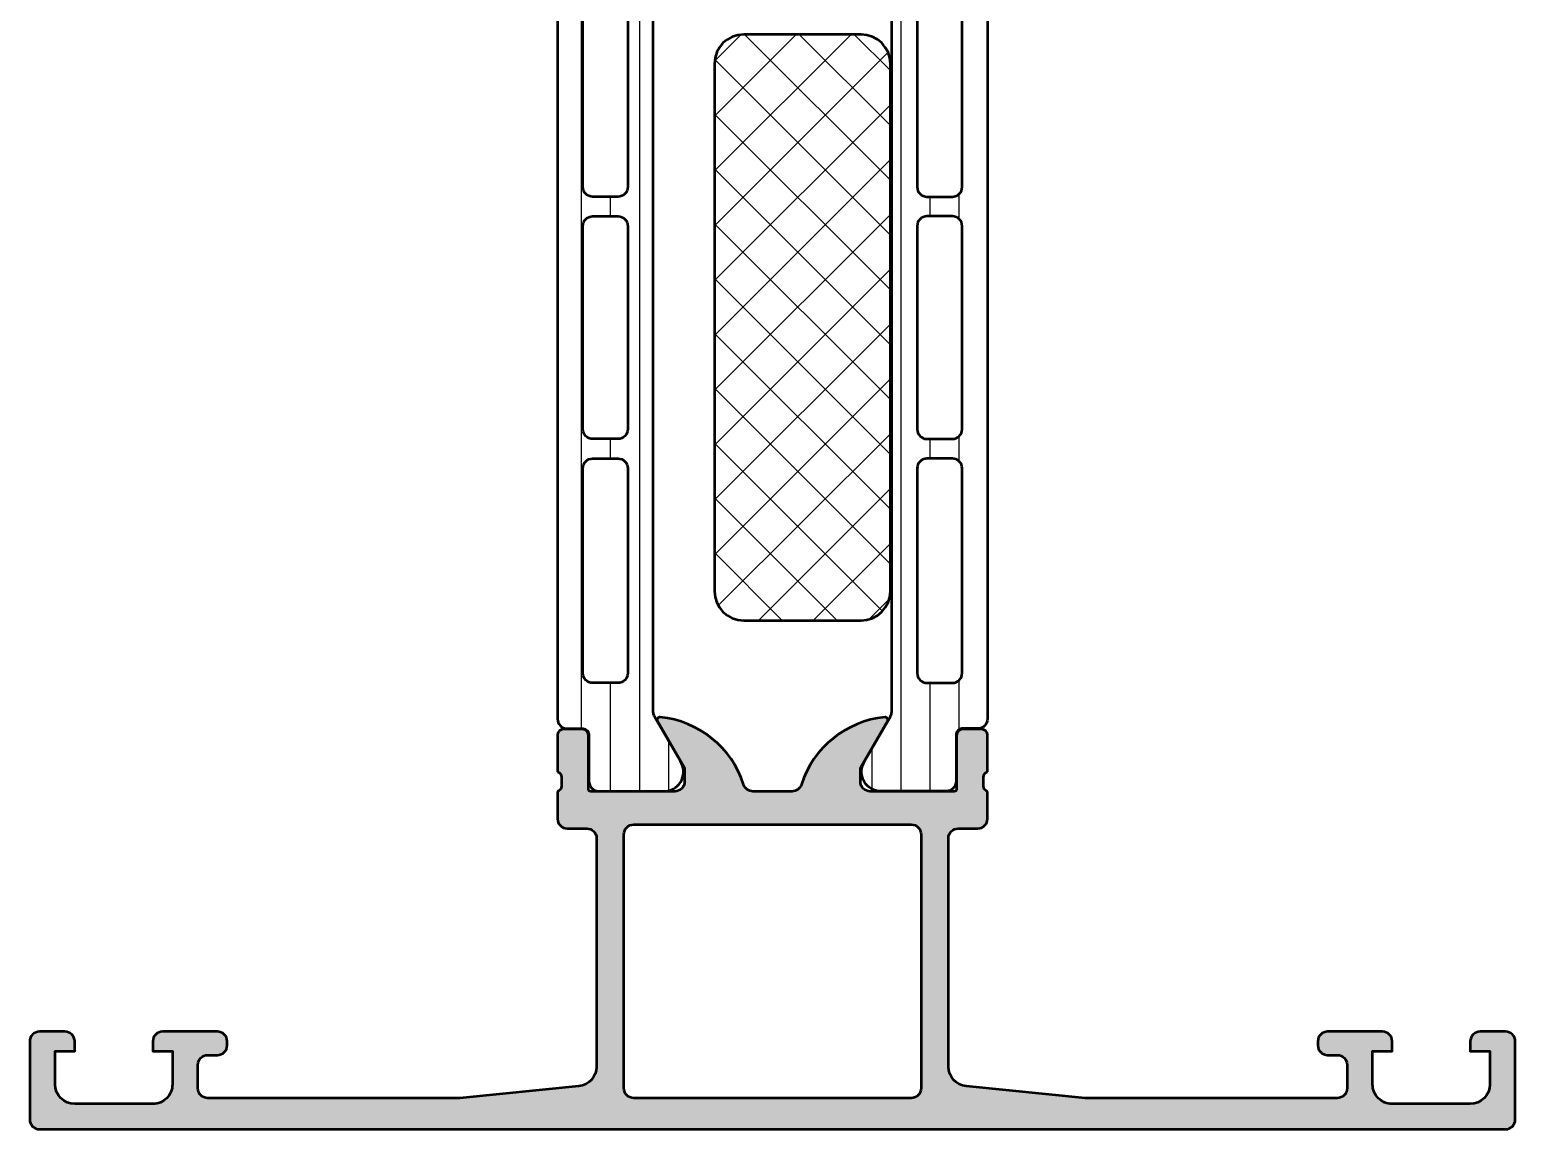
# Model space of a CAD drawing. Extents: x 0 to 76, y 0 to 84.8.
# Drawn here: x 0 to 76, y 0 to 56.3 of the extents above; entities that cross this region are included whole.
import ezdxf

# ---------------------------------------------------------------- set-up
doc = ezdxf.new("R2010")
doc.units = 0
for name, color, linetype, lineweight in [('0S-Alu contour', 7, 'Continuous', 50), ('0S-Alu hatch', 252, 'Continuous', 25), ('0S-Plastic contour', 254, 'Continuous', 50), ('0S-Plastic hatch', 253, 'Continuous', 25), ('0S-PT contour', 91, 'Continuous', 50), ('0S-PT hatch', 103, 'Continuous', 25)]:
    doc.layers.add(name, color=color, linetype=linetype, lineweight=lineweight)
pattern_1 = [(90, (0, 0), (-1.4859, 0), [])]

# ---------------------------------------------------------------- blocks, each defined once
blk = doc.blocks.new('284043__C28362EA_06DC_44C6_A4C4_F25990071336___A6CBD9E6_60FF_4466_8C87_4C7760995393_')
at = {"layer": '0S-Plastic hatch'}
h = blk.add_hatch(dxfattribs=at)
h.set_pattern_fill('ANSI31', color=256, scale=0.4680000000000001, angle=45, style=0)
h.set_pattern_definition(pattern_1)
edge = h.paths.add_edge_path()
edge.add_line((26.99888731070525, 61.08986397733502), (27, 21.00985959201421))
edge.add_arc((27.49999732085985, 21.00987502339851), 0.4999973210979823, 180.001768315893, 270.0023822799112)
edge.add_line((27.50001811006254, 20.50987770273273), (28.31034944287745, 20.50990632915092))
edge.add_ellipse((28.31036030911176, 20.20990632934771), major_axis=(-0.3000000000000041, 0), ratio=1, start_angle=180.0020752978986, end_angle=270.00207529788406, ccw=False)
edge.add_line((28.61036030891497, 20.2099171955821), (28.61011528833415, 17.80991880219655))
edge.add_arc((29.11011126554038, 17.80993427281631), 0.4999959774455781, 180.0017728167248, 270.0023777790721)
edge.add_line((29.11013201541029, 17.30993829580129), (32.58667351121613, 17.31006494326537))
edge.add_arc((32.44432701033435, 18.29987786273608), 0.99999607092448, 278.1836833497857, 392.7290913977266)
edge.add_line((33.28556007655461, 18.84054325848661), (31.9670076470982, 21.12415234773598))
edge.add_ellipse((32.40001130835028, 21.37416800593038), major_axis=(-0.5000000000000807, 0), ratio=1, start_angle=0.0021352027151237962, end_angle=30.002071897229428, ccw=False)
edge.add_line((31.90001130869739, 21.37414937277159), (31.89892499626632, 60.72592916200743))
edge.add_ellipse((32.39892499595703, 60.72594674962925), major_axis=(-0.5000000000000324, 0), ratio=1, start_angle=-29.997921301461417, end_angle=0.002015393048509395, ccw=False)
edge.add_line((31.96590322431634, 60.97593103970604), (33.28429022210339, 63.25963564096112))
edge.add_arc((32.4430179914446, 63.8002400950556), 0.999996070924482, 327.2750591980466, 441.8204672459869)
edge.add_line((32.58529278835882, 64.79006332373201), (29.10875129255297, 64.78993667626791))
edge.add_arc((29.10876676317272, 64.2899406990617), 0.4999959774455604, 90.00177281669951, 180.0023777790715)
edge.add_line((28.60877078615772, 64.28991994919178), (28.60918966637052, 61.88992157985331))
edge.add_ellipse((28.30918966656732, 61.88991071361898), major_axis=(-0.2999999999999899, 0), ratio=1, start_angle=90.00207529788412, end_angle=180.0020752978986, ccw=False)
edge.add_line((28.30920053280163, 61.58991071381578), (27.49886919998673, 61.58988208739758))
edge.add_arc((27.49888463137103, 61.08988476653774), 0.4999973210979694, 90.00176831586008, 180.0023822800018)
edge = h.paths.add_edge_path()
edge.add_line((28.29946205385693, 48.24110931909853), (28.29946205385693, 58.74862950800872))
edge.add_ellipse((28.79944679506786, 58.74862950801391), major_axis=(-0.4999847412109306, 0), ratio=1, start_angle=269.9999999999992, end_angle=360, ccw=False)
edge.add_line((28.79944679506787, 59.24861424922484), (30.09945747622021, 59.24861424922484))
edge.add_ellipse((30.09945747622022, 58.74859899043578), major_axis=(-0.5000152587890554, 0), ratio=1, start_angle=180, end_angle=270.0000000000008, ccw=False)
edge.add_line((30.59947273500928, 58.74859899043059), (30.59947273500927, 48.24110931910606))
edge.add_ellipse((30.09947637436595, 48.24110567974699), major_axis=(-0.4999963606565682, 0), ratio=1, start_angle=89.9995829574089, end_angle=180.0004170428646, ccw=False)
edge.add_line((30.09947273500927, 47.74110931910366), (28.79947862874136, 47.74110931910366))
edge.add_ellipse((28.79946205594455, 48.24110932091663), major_axis=(-0.5000000020876216, 0), ratio=1, start_angle=0, end_angle=90.00189910261582, ccw=False)
edge = h.paths.add_edge_path()
edge.add_line((28.29946205385692, 35.84110321558278), (28.29946205385693, 46.24110931909847))
edge.add_ellipse((28.79946205385693, 46.24110931910367), major_axis=(-0.5, 0), ratio=1, start_angle=270, end_angle=360, ccw=False)
edge.add_line((28.79946205385693, 46.74110931910367), (30.09947273500929, 46.74110931910367))
edge.add_ellipse((30.09947273500928, 46.24110931910368), major_axis=(-0.4999999999999894, 0), ratio=1, start_angle=180, end_angle=269.9999999999996, ccw=False)
edge.add_line((30.59947273500927, 46.24110931909848), (30.59947273500927, 35.84110321558801))
edge.add_ellipse((30.09947273500926, 35.84110321558801), major_axis=(-0.5000000000000142, 0), ratio=1, start_angle=90.000000001192, end_angle=180, ccw=False)
edge.add_line((30.09947273501966, 35.34110321558799), (28.79946205386733, 35.34110321558799))
edge.add_ellipse((28.79946205385691, 35.84110321558799), major_axis=(-0.5, 0), ratio=1, start_angle=0, end_angle=90.00000000119371, ccw=False)
edge = h.paths.add_edge_path()
edge.add_line((28.29946205384654, 23.35110931979698), (28.29946205384654, 33.84110321628124))
edge.add_ellipse((28.79946205600385, 33.84110321440379), major_axis=(-0.5000000021573073, 0), ratio=1, start_angle=269.9981009105044, end_angle=360, ccw=False)
edge.add_line((28.79947862868616, 34.34110321628644), (30.0994727349989, 34.34110321628646))
edge.add_ellipse((30.09947637435562, 33.84110685564319), major_axis=(-0.4999963606565109, 0), ratio=1, start_angle=179.9995829571355, end_angle=270.0004170425959, ccw=False)
edge.add_line((30.59947273499889, 33.84110321628643), (30.59947273499889, 23.35110931980457))
edge.add_ellipse((30.09947637435551, 23.3511056804455), major_axis=(-0.4999963606566215, 0), ratio=1, start_angle=89.9995829574151, end_angle=180.0004170428646, ccw=False)
edge.add_line((30.09947273499888, 22.85110931980213), (28.79947862873098, 22.85110931980213))
edge.add_ellipse((28.79946205593416, 23.3511093216151), major_axis=(-0.5000000020876207, 0), ratio=1, start_angle=0, end_angle=90.00189910261747, ccw=False)
at = {"layer": '0S-Alu contour', "color": 7}
for points in [[(28.29946205385693, 48.24110931909853), (28.29946205385693, 58.74862950800872)], [(28.79944679506787, 59.24861424922484), (30.09945747622021, 59.24861424922484)], [(30.59947273500928, 58.74859899043059), (30.59947273500927, 48.24110931910606)], [(30.09947273500927, 47.74110931910366), (28.79947862874136, 47.74110931910366)], [(28.79946205385693, 46.74110931910367), (30.09947273500929, 46.74110931910367)], [(28.29946205385692, 35.84110321558278), (28.29946205385693, 46.24110931909847)], [(30.59947273500927, 46.24110931909848), (30.59947273500927, 35.84110321558801)], [(30.09947273501966, 35.34110321558799), (28.79946205386733, 35.34110321558799)], [(28.79947862868616, 34.34110321628644), (30.0994727349989, 34.34110321628646)], [(28.29946205384654, 23.35110931979698), (28.29946205384654, 33.84110321628124)], [(30.59947273499889, 33.84110321628643), (30.59947273499889, 23.35110931980457)], [(30.09947273499888, 22.85110931980213), (28.79947862873098, 22.85110931980213)]]:
    blk.add_lwpolyline(points, dxfattribs=at)
at = {"layer": '0S-Alu contour', "color": 7, "extrusion": (0, 0, -1)}
for centre, radius, start, end in [((-28.79944679506786, 58.74862950801391), 0.4999847412109306, 0, 90.00000000000081), ((-30.09945747622022, 58.74859899043578), 0.5000152587890554, 89.9999999999992, 180), ((-28.79946205594455, 48.24110932091663), 0.5000000020876216, 269.9981008973842, 0), ((-30.09947637436595, 48.24110567974699), 0.4999963606565682, 179.9995829571354, 270.0004170425911), ((-28.79946205385693, 46.24110931910367), 0.5, 0, 90), ((-30.09947273500928, 46.24110931910368), 0.4999999999999894, 90.0000000000004, 180), ((-28.79946205385691, 35.84110321558799), 0.5, 269.9999999988063, 0), ((-30.09947273500926, 35.84110321558801), 0.5000000000000142, 180, 269.999999998808), ((-28.79946205600385, 33.84110321440379), 0.5000000021573073, 0, 90.00189908949562), ((-30.09947637435562, 33.84110685564319), 0.4999963606565109, 89.99958295740409, 180.0004170428646), ((-28.79946205593416, 23.3511093216151), 0.5000000020876207, 269.9981008973825, 0), ((-30.09947637435551, 23.3511056804455), 0.4999963606566215, 179.9995829571354, 270.0004170425849)]:
    blk.add_arc(centre, radius, start, end, dxfattribs=at)
at = {"layer": '0S-Plastic contour', "color": 7}
for points in [[(32.58529278835882, 64.79006332373201), (29.10875129255297, 64.78993667626791)], [(28.60877078615772, 64.28991994919178), (28.60918966637052, 61.88992157985331)], [(31.96590322431634, 60.97593103970604), (33.28429022210339, 63.25963564096112)], [(28.30920053280163, 61.58991071381578), (27.49886919998673, 61.58988208739758)], [(26.99888731070525, 61.08986397733502), (27, 21.00985959201421)], [(31.90001130869739, 21.37414937277159), (31.89892499626632, 60.72592916200743)], [(33.28556007655461, 18.84054325848661), (31.9670076470982, 21.12415234773598)], [(27.50001811006254, 20.50987770273273), (28.31034944287745, 20.50990632915092)], [(28.61036030891497, 20.2099171955821), (28.61011528833415, 17.80991880219655)], [(29.11013201541029, 17.30993829580129), (32.58667351121613, 17.31006494326537)]]:
    blk.add_lwpolyline(points, dxfattribs=at)
for centre, radius, start, end in [((29.10876676317272, 64.2899406990617), 0.4999959774455604, 90.00177281669951, 180.0023777790715), ((32.4430179914446, 63.8002400950556), 0.999996070924482, 327.2750591980466, 81.82046724598695), ((27.49888463137103, 61.08988476653774), 0.4999973210979694, 90.00176831586008, 180.0023822800018), ((27.49999732085985, 21.00987502339851), 0.4999973210979823, 180.001768315893, 270.0023822799112), ((32.44432701033435, 18.29987786273608), 0.99999607092448, 278.1836833497857, 32.72909139772663), ((29.11011126554038, 17.80993427281631), 0.4999959774455781, 180.0017728167248, 270.0023777790721)]:
    blk.add_arc(centre, radius, start, end, dxfattribs=at)
at = {"layer": '0S-Plastic contour', "color": 7, "extrusion": (0, 0, -1)}
for centre, radius, start, end in [((-28.30918966656732, 61.88991071361898), 0.2999999999999899, 179.9979247021014, 269.9979247021159), ((-32.39892499595703, 60.72594674962925), 0.5000000000000324, 359.9979846069515, 29.99792130146136), ((-32.40001130835028, 21.37416800593038), 0.5000000000000807, 329.9979281027706, 359.9978647972849), ((-28.31036030911176, 20.20990632934771), 0.3000000000000041, 89.99792470211591, 179.9979247021014)]:
    blk.add_arc(centre, radius, start, end, dxfattribs=at)
blk = doc.blocks.new('284043__C3A921E4_3674_4649_A752_D5283570AB9F___AE68AA11_C96F_4579_82CE_74C4E5304257_')
at = {"layer": '0S-Plastic hatch'}
h = blk.add_hatch(dxfattribs=at)
h.set_pattern_fill('ANSI31', color=256, scale=0.4680000000000001, angle=45, style=0)
h.set_pattern_definition(pattern_1)
edge = h.paths.add_edge_path()
edge.add_line((49.00111268929475, 61.08986397733502), (49.00000000000001, 21.00985959201421))
edge.add_ellipse((48.50000267914015, 21.00987502339852), major_axis=(-0.4999973210979907, 0), ratio=1, start_angle=89.99761772008958, end_angle=179.998231684107, ccw=False)
edge.add_line((48.49998188993747, 20.50987770273273), (47.68965055712256, 20.50990632915092))
edge.add_arc((47.68963969088823, 20.20990632934774), 0.2999999999999899, 89.99792470211251, 179.9979247021014)
edge.add_line((47.38963969108503, 20.20991719558212), (47.38988471166585, 17.80991880219655))
edge.add_ellipse((46.88988873445964, 17.80993427281628), major_axis=(-0.4999959774455533, 0), ratio=1, start_angle=89.99762222092471, end_angle=179.9982271832753, ccw=False)
edge.add_line((46.88986798458971, 17.30993829580129), (43.41332648878387, 17.31006494326537))
edge.add_ellipse((43.55567298966565, 18.29987786273607), major_axis=(-0.999996070924476, 0), ratio=1, start_angle=-32.729091397726904, end_angle=81.81631665021467, ccw=False)
edge.add_line((42.71443992344541, 18.8405432584866), (44.0329923529018, 21.12415234773598))
edge.add_arc((43.59998869176433, 21.37416800589589), 0.499999999940903, 329.9979280996269, 359.9978648012108)
edge.add_line((44.09998869135804, 21.37414937277136), (44.10107500373369, 60.72592916200743))
edge.add_arc((43.60107500407229, 60.72594674963539), 0.4999999999851931, 359.997984606409, 389.9979213025304)
edge.add_line((44.03409677569546, 60.97593103971284), (42.71570977789662, 63.25963564096112))
edge.add_ellipse((43.55698200855538, 63.80024009505561), major_axis=(-0.9999960709244716, 0), ratio=1, start_angle=-81.82046724598803, end_angle=32.7249408019548, ccw=False)
edge.add_line((43.41470721164119, 64.79006332373201), (46.89124870744704, 64.78993667626791))
edge.add_ellipse((46.89123323682728, 64.28994069906173), major_axis=(-0.499995977445539, 0), ratio=1, start_angle=179.9976222209286, end_angle=269.99822718330086, ccw=False)
edge.add_line((47.39122921384227, 64.28991994919181), (47.39081033362949, 61.88992157985331))
edge.add_arc((47.69081033343277, 61.88991071361902), 0.3000000000000325, 179.9979247021014, 269.9979247021003)
edge.add_line((47.69079946719838, 61.58991071381578), (48.50113080001328, 61.58988208739758))
edge.add_ellipse((48.50111536862894, 61.0898847665377), major_axis=(-0.499997321098005, 0), ratio=1, start_angle=179.9976177199983, end_angle=269.9982316841358, ccw=False)
edge = h.paths.add_edge_path()
edge.add_line((45.40052726499073, 58.74859899043059), (45.40052726499073, 48.24110931910367))
edge.add_arc((45.90052362563401, 48.24110567974697), 0.4999963606565464, 179.9995829571354, 270.0004170425959)
edge.add_line((45.90052726499073, 47.74110931910366), (47.20052137125865, 47.74110931910366))
edge.add_arc((47.20053794405548, 48.2411093209166), 0.5000000020875959, 269.9981008973813, 360)
edge.add_line((47.70053794614308, 48.2411093209166), (47.70053794614308, 58.74862950800872))
edge.add_arc((47.20055320493217, 58.74862950801393), 0.4999847412109162, 0, 90.00000000000325)
edge.add_line((47.20055320493214, 59.24861424922484), (45.9005425237798, 59.24861424922484))
edge.add_arc((45.90054252377974, 58.74859899043583), 0.5000152587890128, 89.99999999999429, 180)
edge = h.paths.add_edge_path()
edge.add_line((45.40052726499073, 46.24110931909848), (45.40052726499073, 35.84110321558279))
edge.add_arc((45.90052726499073, 35.84110321558799), 0.5, 180, 269.9999999988104)
edge.add_line((45.90052726498035, 35.34110321558799), (47.20053794613267, 35.34110321558799))
edge.add_arc((47.20053794614308, 35.84110321558801), 0.5000000000000071, 269.9999999988071, 360)
edge.add_line((47.70053794614309, 35.84110321558801), (47.70053794614308, 46.24110931909847))
edge.add_arc((47.20053794614304, 46.24110931910365), 0.5000000000000142, 0, 89.99999999999511)
edge.add_line((47.20053794614307, 46.74110931910367), (45.90052726499072, 46.74110931910367))
edge.add_arc((45.90052726499071, 46.2411093191037), 0.4999999999999787, 89.9999999999992, 180)
edge = h.paths.add_edge_path()
edge.add_line((45.40052726500112, 33.84110321628642), (45.40052726500112, 23.35110931980213))
edge.add_arc((45.90052362564449, 23.3511056804455), 0.4999963606566175, 179.9995829571354, 270.0004170425854)
edge.add_line((45.90052726500112, 22.85110931980212), (47.20052137126902, 22.85110931980213))
edge.add_arc((47.20053794406585, 23.35110932161509), 0.5000000020876172, 269.9981008973821, 360)
edge.add_line((47.70053794615346, 23.35110932161509), (47.70053794615346, 33.84110321628123))
edge.add_arc((47.20053794399617, 33.8411032144038), 0.5000000021573007, 0, 90.00189908949723)
edge.add_line((47.20052137131385, 34.34110321628644), (45.9005272650011, 34.34110321628645))
edge.add_arc((45.90052362564443, 33.84110685564313), 0.4999963606565535, 89.99958295740896, 180.0004170428646)
at = {"layer": '0S-Alu contour', "color": 7}
for points in [[(45.40052726499073, 58.74859899043059), (45.40052726499073, 48.24110931910367)], [(47.20055320493214, 59.24861424922484), (45.9005425237798, 59.24861424922484)], [(47.70053794614308, 48.2411093209166), (47.70053794614308, 58.74862950800872)], [(45.90052726499073, 47.74110931910366), (47.20052137125865, 47.74110931910366)], [(47.20053794614307, 46.74110931910367), (45.90052726499072, 46.74110931910367)], [(45.40052726499073, 46.24110931909848), (45.40052726499073, 35.84110321558279)], [(47.70053794614309, 35.84110321558801), (47.70053794614308, 46.24110931909847)], [(45.90052726498035, 35.34110321558799), (47.20053794613267, 35.34110321558799)], [(47.20052137131385, 34.34110321628644), (45.9005272650011, 34.34110321628645)], [(45.40052726500112, 33.84110321628642), (45.40052726500112, 23.35110931980213)], [(47.70053794615346, 23.35110932161509), (47.70053794615346, 33.84110321628123)], [(45.90052726500112, 22.85110931980212), (47.20052137126902, 22.85110931980213)]]:
    blk.add_lwpolyline(points, dxfattribs=at)
for centre, radius, start, end in [((45.90054252377974, 58.74859899043583), 0.5000152587890128, 89.99999999999429, 180), ((47.20055320493217, 58.74862950801393), 0.4999847412109162, 0, 90.00000000000325), ((45.90052362563401, 48.24110567974697), 0.4999963606565464, 179.9995829571354, 270.0004170425959), ((47.20053794405548, 48.2411093209166), 0.5000000020875959, 269.9981008973813, 0), ((45.90052726499071, 46.2411093191037), 0.4999999999999787, 89.9999999999992, 180), ((47.20053794614304, 46.24110931910365), 0.5000000000000142, 0, 89.99999999999511), ((45.90052726499073, 35.84110321558799), 0.5, 180, 269.9999999988104), ((47.20053794614308, 35.84110321558801), 0.5000000000000071, 269.9999999988071, 0), ((45.90052362564443, 33.84110685564313), 0.4999963606565535, 89.99958295740896, 180.0004170428646), ((47.20053794399617, 33.8411032144038), 0.5000000021573007, 0, 90.00189908949723), ((45.90052362564449, 23.3511056804455), 0.4999963606566175, 179.9995829571354, 270.0004170425854), ((47.20053794406585, 23.35110932161509), 0.5000000020876172, 269.9981008973821, 0)]:
    blk.add_arc(centre, radius, start, end, dxfattribs=at)
at = {"layer": '0S-Plastic contour', "color": 7}
for points in [[(43.41470721164119, 64.79006332373201), (46.89124870744704, 64.78993667626791)], [(47.39122921384227, 64.28991994919181), (47.39081033362949, 61.88992157985331)], [(44.03409677569546, 60.97593103971284), (42.71570977789662, 63.25963564096112)], [(47.69079946719838, 61.58991071381578), (48.50113080001328, 61.58988208739758)], [(49.00111268929475, 61.08986397733502), (49.00000000000001, 21.00985959201421)], [(44.09998869135804, 21.37414937277136), (44.10107500373369, 60.72592916200743)], [(42.71443992344541, 18.8405432584866), (44.0329923529018, 21.12415234773598)], [(47.38963969108503, 20.20991719558212), (47.38988471166585, 17.80991880219655)], [(48.49998188993747, 20.50987770273273), (47.68965055712256, 20.50990632915092)], [(46.88986798458971, 17.30993829580129), (43.41332648878387, 17.31006494326537)]]:
    blk.add_lwpolyline(points, dxfattribs=at)
at = {"layer": '0S-Plastic contour', "color": 7, "extrusion": (0, 0, -1)}
for centre, radius, start, end in [((-43.55698200855538, 63.80024009505561), 0.9999960709244716, 327.2750591980452, 81.82046724598803), ((-46.89123323682728, 64.28994069906173), 0.499995977445539, 90.00177281669913, 180.0023777790715), ((-48.50111536862894, 61.0898847665377), 0.499997321098005, 90.00176831586415, 180.0023822800018), ((-48.50000267914015, 21.00987502339852), 0.4999973210979907, 180.001768315893, 270.0023822799104), ((-43.55567298966565, 18.29987786273607), 0.999996070924476, 278.1836833497854, 32.72909139772687), ((-46.88988873445964, 17.80993427281628), 0.4999959774455533, 180.0017728167248, 270.0023777790753)]:
    blk.add_arc(centre, radius, start, end, dxfattribs=at)
at = {"layer": '0S-Plastic contour', "color": 7}
for centre, radius, start, end in [((47.69081033343277, 61.88991071361902), 0.3000000000000325, 179.9979247021014, 269.9979247021003), ((43.60107500407229, 60.72594674963539), 0.4999999999851931, 359.997984606409, 29.99792130253041), ((43.59998869176433, 21.37416800589589), 0.499999999940903, 329.9979280996269, 359.9978648012108), ((47.68963969088823, 20.20990632934774), 0.2999999999999899, 89.99792470211251, 179.9979247021014)]:
    blk.add_arc(centre, radius, start, end, dxfattribs=at)
blk = doc.blocks.new('382540__0D63B62B_AD7A_4BC1_90FD_2DB2A1AB38D9_')
at = {"layer": '0S-PT hatch'}
h = blk.add_hatch(dxfattribs=at)
h.set_pattern_fill('ANSI37', color=256, scale=0.625, angle=90, style=0)
h.set_pattern_definition([(135, (0, 0), (-1.403165018917055, -1.403165018917055), []), (225, (0, 0), (1.403165018917055, -1.403165018917055), [])])
edge = h.paths.add_edge_path()
edge.add_arc((36.52829205712938, 54.55003926738927), 1.500000000000014, 90.00000000000055, 180)
edge.add_line((35.02829205712937, 54.55003926738927), (35.02829205712937, 27.55003926738929))
edge.add_arc((36.52829205712937, 27.5500392673893), 1.500000000000003, 180, 269.9999999999997)
edge.add_line((36.52829205712937, 26.05003926738929), (42.52829205712936, 26.05003926738929))
edge.add_arc((42.52829205712934, 27.55003926738932), 1.500000000000014, 270.0000000000005, 360)
edge.add_line((44.02829205712936, 27.55003926738932), (44.02829205712936, 54.55003926738929))
edge.add_arc((42.52829205712936, 54.5500392673893), 1.499999999999992, 0, 90)
edge.add_line((42.52829205712936, 56.05003926738929), (36.52829205712937, 56.05003926738929))
at = {"layer": '0S-PT contour', "color": 7}
for points in [[(42.52829205712936, 56.05003926738929), (36.52829205712937, 56.05003926738929)], [(35.02829205712937, 54.55003926738927), (35.02829205712937, 27.55003926738929)], [(44.02829205712936, 27.55003926738932), (44.02829205712936, 54.55003926738929)], [(36.52829205712937, 26.05003926738929), (42.52829205712936, 26.05003926738929)]]:
    blk.add_lwpolyline(points, dxfattribs=at)
for centre, radius, start, end in [((36.52829205712938, 54.55003926738927), 1.500000000000014, 90.00000000000055, 180), ((42.52829205712936, 54.5500392673893), 1.499999999999992, 0, 90), ((36.52829205712937, 27.5500392673893), 1.500000000000003, 180, 269.9999999999997), ((42.52829205712934, 27.55003926738932), 1.500000000000014, 270.0000000000005, 0)]:
    blk.add_arc(centre, radius, start, end, dxfattribs=at)
blk = doc.blocks.new('346730__92C09C7C_F2DB_4C78_A251_F51E7257D46C_')
at = {"layer": '0S-Alu hatch'}
h = blk.add_hatch(color=256, dxfattribs=at)
edge = h.paths.add_edge_path()
edge.add_arc((27.50001726245651, 15.89999831075443), 0.5, 180, 270)
edge.add_line((27.50001726245651, 15.39999831075443), (28.50000363940962, 15.39999831075443))
edge.add_ellipse((28.50000651204143, 14.90000118338622), major_axis=(-0.4999971273764521, 0), ratio=1, start_angle=179.9996708184945, end_angle=270.0003291812489, ccw=False)
edge.add_line((29.00000363940963, 14.89999831075442), (29.00000363940963, 3.20499027127995))
edge.add_ellipse((28.00001089600124, 3.204983931051991), major_axis=(-0.9999927434284908, 0), ratio=1, start_angle=95.71015032775352, end_angle=180.000363270403, ccw=False)
edge.add_line((28.0995062028862, 2.209953192422524), (22.00000363940963, 1.600002173135412))
edge.add_line((22.00000363940963, 1.600002173135412), (9.100009742925257, 1.600002173135411))
edge.add_ellipse((9.1000061035686, 2.099998533778753), major_axis=(-0.4999963606565861, 0), ratio=1, start_angle=-0.000417042864683026, end_angle=90.00041704258882, ccw=False)
edge.add_line((8.600009742925259, 2.100002173135415), (8.60000974292526, 3.300006750772133))
edge.add_ellipse((9.100012483792845, 3.300004009904548), major_axis=(-0.5000027408750968, 0), ratio=1, start_angle=270.00031407856955, end_angle=359.99968592151924, ccw=False)
edge.add_line((9.100009742925247, 3.800006750772133), (9.600009742925277, 3.80000675077213))
edge.add_arc((9.600022744060947, 4.299993749630301), 0.4999869990272051, 269.9985101408548, 360.0014625384287)
edge.add_line((10.10000974292526, 4.300006512353574), (10.10000974292526, 4.500003460595737))
edge.add_arc((9.600023542909945, 4.500017260580418), 0.4999862002057628, 359.9984185945515, 450.0015814054054)
edge.add_line((9.600009742925264, 5.000003460595736), (6.799991432378372, 5.000003460595742))
edge.add_arc((6.80004016815238, 4.499954724821733), 0.5000487381489526, 90.00558416400908, 179.994415836045)
edge.add_line((6.299991432378371, 4.500003460595735), (6.299991432378371, 4.000003460595739))
edge.add_line((6.299991432378371, 4.000003460595739), (7.299991432378371, 4.000003460595739))
edge.add_line((7.299991432378371, 4.000003460595739), (7.299991432378386, 2.300006750772145))
edge.add_ellipse((6.300038682086072, 2.299959502040722), major_axis=(-0.999952751408588, 0), ratio=1, start_angle=89.9990412742963, end_angle=180.0027072808267, ccw=False)
edge.add_line((6.300021949956525, 1.300006750772123), (2.299991432378415, 1.300006750772131))
edge.add_ellipse((2.300034610877963, 2.300049929271695), major_axis=(-1.000043179431714, 0), ratio=1, start_angle=0.00247383901108833, end_angle=89.99752616102842, ccw=False)
edge.add_line((1.299991432378399, 2.300006750772129), (1.299991432378399, 4.000003460595739))
edge.add_line((1.299991432378399, 4.000003460595739), (2.2999914323784, 4.000003460595739))
edge.add_line((2.2999914323784, 4.000003460595739), (2.299991432378399, 4.500003460595735))
edge.add_arc((1.80004220489318, 4.500054230942937), 0.4999492300631091, 359.9941815559002, 450.0023212804724)
edge.add_line((1.800021949956525, 5.000003460595742), (0.5000036394096512, 5.000003460595739))
edge.add_arc((0.5000000000529897, 4.500007099952399), 0.4999963606565855, 89.9995829574108, 180.0004170428646)
edge.add_line((3.6394096493e-06, 4.500003460595735), (3.6394096499e-06, 0.5000036394096643))
edge.add_arc((0.50000000005297, 0.5000000000529946), 0.4999963606565652, 179.9995829571354, 270.000417042593)
edge.add_line((0.5000036394096642, 3.6394096746e-06), (75.4999877249695, 3.6394096699e-06))
edge.add_arc((75.49999134281398, 0.5000000058346848), 0.4999963664381037, 269.9995854225475, 360.0004163799015)
edge.add_line((75.99998770923888, 0.5000036394096906), (75.99998770923887, 4.500003460595737))
edge.add_arc((75.49999134281397, 4.500007094170726), 0.4999963664380982, 359.9995836200985, 450.0004145774525)
edge.add_line((75.49998772496949, 5.000003460595735), (74.19996935481795, 5.000003460595734))
edge.add_arc((74.19994909988128, 4.500054230942965), 0.499949230063073, 89.99767871952562, 180.0058184440998)
edge.add_line((73.69999987239609, 4.500003460595736), (73.69999987239609, 4.000003460595735))
edge.add_line((73.69999987239609, 4.000003460595735), (74.69999987239609, 4.000003460595735))
edge.add_line((74.69999987239609, 4.000003460595735), (74.69999987239609, 2.300006750772131))
edge.add_ellipse((73.6999566938965, 2.300049929271723), major_axis=(-1.000043179431746, 0), ratio=1, start_angle=90.00247383897351, end_angle=179.9975261609891, ccw=False)
edge.add_line((73.69999987239608, 1.300006750772133), (69.69996959323656, 1.300006750772127))
edge.add_ellipse((69.699952861107, 2.299959502040739), major_axis=(-0.9999527514086004, 0), ratio=1, start_angle=-0.002707280691993219, end_angle=90.00095872570489, ccw=False)
edge.add_line((68.70000011081467, 2.300006750772114), (68.70000011081467, 4.000003460595736))
edge.add_line((68.70000011081467, 4.000003460595736), (69.70000011081467, 4.000003460595735))
edge.add_line((69.70000011081467, 4.000003460595735), (69.70000011081467, 4.500003460595735))
edge.add_arc((69.19995137504068, 4.499954724821751), 0.5000487381489312, 0.0055841639549441, 89.99441583599162)
edge.add_line((69.20000011081468, 5.000003460595738), (66.39998132343062, 5.000003460595737))
edge.add_arc((66.39996752344592, 4.500017260580432), 0.4999862002057494, 89.99841859459237, 180.0015814054484)
edge.add_line((65.89998132343064, 4.500003460595729), (65.89998132343064, 4.300006512353515))
edge.add_arc((66.3999683222949, 4.299993749630257), 0.49998699902715, 179.9985374618205, 270.0014898591547)
edge.add_line((66.39998132343065, 3.800006750772141), (66.89998132343065, 3.800006750772126))
edge.add_ellipse((66.89997858256302, 3.300004009904512), major_axis=(-0.5000027408751265, 0), ratio=1, start_angle=180.0003140784808, end_angle=269.99968592142704, ccw=False)
edge.add_line((67.39998132343064, 3.300006750772127), (67.39998132343064, 2.100002173135411))
edge.add_ellipse((66.89998496278729, 2.09999853377876), major_axis=(-0.4999963606565962, 0), ratio=1, start_angle=89.9995829574122, end_angle=180.0004170428646, ccw=False)
edge.add_line((66.89998132343062, 1.60000217313541), (53.99998075122606, 1.600002173135409))
edge.add_line((53.99998075122606, 1.600002173135409), (47.90047818774948, 2.209953192422519))
edge.add_ellipse((47.99997349463443, 3.204983931051983), major_axis=(-0.9999927434284844, 0), ratio=1, start_angle=-0.0003632704027722866, end_angle=84.2898496722475, ccw=False)
edge.add_line((46.99998075122604, 3.204990271279934), (46.99998075122604, 14.89999831075444))
edge.add_ellipse((47.49997787859427, 14.90000118338621), major_axis=(-0.4999971273764699, 0), ratio=1, start_angle=-90.00032918124481, end_angle=0.0003291815056059022, ccw=False)
edge.add_line((47.49998075122603, 15.39999831075443), (48.5000172624565, 15.39999831075442))
edge.add_arc((48.5000172624565, 15.89999831075443), 0.5000000000000018, 270, 360)
edge.add_line((49.00001726245649, 15.89999831075441), (49.00001726245652, 17.30001831197509))
edge.add_ellipse((49.07885370899959, 17.56753890396824), major_axis=(-0.2788950563274643, 0), ratio=1, start_angle=-1.1645893740997053, end_angle=73.58012358050507, ccw=False)
edge.add_line((48.8000162624565, 17.57320731196662), (48.80001626245651, 18.02680131196664))
edge.add_ellipse((49.07888435809967, 18.03246197144371), major_axis=(-0.2789255417371365, 0), ratio=1, start_angle=-73.57540544464399, end_angle=1.1628700728887225, ccw=False)
edge.add_line((49.0000172624565, 18.30000531196664), (49.0000172624565, 20.18001631197512))
edge.add_arc((48.70001726245648, 20.18001631197512), 0.3000000000000185, 0, 90)
edge.add_line((48.70001726245648, 20.48001631197514), (47.72004294341373, 20.48001631197514))
edge.add_arc((47.72004294341373, 20.18001631197511), 0.3000000000000256, 90, 180)
edge.add_line((47.4200429434137, 20.18001631197511), (47.42004294341373, 17.42001831197514))
edge.add_ellipse((47.3000429434137, 17.42001831197514), major_axis=(-0.1200000000000187, 0), ratio=1, start_angle=90.00000000000341, end_angle=180, ccw=False)
edge.add_line((47.30004294341371, 17.30001831197512), (43.00001726245651, 17.30001831197513))
edge.add_ellipse((43.0000172624565, 17.80001831197512), major_axis=(-0.4999999999999894, 0), ratio=1, start_angle=0, end_angle=90.0000000000008, ccw=False)
edge.add_line((42.50001726245651, 17.80001831197512), (42.50001726245651, 18.50001831197514))
edge.add_line((42.50001726245651, 18.50001831197514), (43.88151272007888, 20.8928386350027))
edge.add_arc((43.76189747780823, 20.96189852732684), 0.1381197846482938, 330.0000000000029, 455.6225775507954)
edge.add_arc((44.23824050363029, 16.12340945012714), 5.000000000000175, 95.62257755079293, 162.2515836439294)
edge.add_ellipse((39.00001726245647, 17.80001831197498), major_axis=(-0.4999999999998535, 0), ratio=1, start_angle=90.00000000000409, end_angle=162.2515836439312, ccw=False)
edge.add_line((39.0000172624565, 17.30001831197513), (37.00001726245651, 17.30001831197512))
edge.add_ellipse((37.00001726245645, 17.80001831197498), major_axis=(-0.4999999999998615, 0), ratio=1, start_angle=17.74841635607612, end_angle=90.00000000000648, ccw=False)
edge.add_arc((31.76179402128263, 16.12340945012717), 5.000000000000159, 17.74841635606947, 84.37742244920562)
edge.add_arc((32.23813704710482, 20.96189852732684), 0.1381197846482989, 84.37742244920473, 209.9999999999957)
edge.add_line((32.11852180483415, 20.8928386350027), (33.50001726245651, 18.50001831197514))
edge.add_line((33.50001726245651, 18.50001831197514), (33.5000172624565, 17.80001831197513))
edge.add_ellipse((33.00001726245651, 17.80001831197512), major_axis=(-0.4999999999999929, 0), ratio=1, start_angle=90.00000000000159, end_angle=180, ccw=False)
edge.add_line((33.00001726245652, 17.30001831197513), (28.69999158149928, 17.30001831197513))
edge.add_ellipse((28.69999158149928, 17.42001831197511), major_axis=(-0.1199999999999797, 0), ratio=1, start_angle=0, end_angle=90, ccw=False)
edge.add_line((28.5799915814993, 17.42001831197511), (28.5799915814993, 20.18001631197511))
edge.add_arc((28.2799915814993, 20.1800163119751), 0.3000000000000043, 0, 90.00000000000205)
edge.add_line((28.27999158149929, 20.4800163119751), (27.30001726245652, 20.48001631197511))
edge.add_arc((27.30001726245652, 20.18001631197511), 0.2999999999999971, 90, 180)
edge.add_line((27.00001726245652, 20.18001631197511), (27.00001726245652, 18.30000531196661))
edge.add_ellipse((26.92115016681333, 18.03246197144366), major_axis=(-0.2789255417371653, 0), ratio=1, start_angle=178.8371299271117, end_angle=253.575405444643, ccw=False)
edge.add_line((27.20001826245652, 18.02680131196659), (27.20001826245652, 17.57320731196659))
edge.add_ellipse((26.92118081591348, 17.56753890396822), major_axis=(-0.2788950563274273, 0), ratio=1, start_angle=106.41987641949041, end_angle=181.1645893740988, ccw=False)
edge.add_line((27.00001726245651, 17.3000183119751), (27.00001726245651, 15.89999831075443))
edge = h.paths.add_edge_path()
edge.add_line((30.39999753589402, 2.100009802529935), (30.399997535894, 15.09999525899661))
edge.add_ellipse((30.8999946632622, 15.09999813162842), major_axis=(-0.4999971273764486, 0), ratio=1, start_angle=-90.0003291812489, end_angle=0.0003291815056059022, ccw=False)
edge.add_line((30.89999753589401, 15.59999525899662), (45.09998685474166, 15.59999525899661))
edge.add_ellipse((45.09998972737345, 15.0999981316284), major_axis=(-0.4999971273764628, 0), ratio=1, start_angle=179.9996708184945, end_angle=270.00032918124646, ccw=False)
edge.add_line((45.59998685474166, 15.09999525899661), (45.59998685474166, 2.10000980252995))
edge.add_ellipse((45.09998972737346, 2.100006929898145), major_axis=(-0.4999971273764557, 0), ratio=1, start_angle=89.99967081875269, end_angle=180.0003291815056, ccw=False)
edge.add_line((45.09998685474166, 1.600009802529941), (30.89999753589402, 1.600009802529942))
edge.add_ellipse((30.89999466326222, 2.100006929898145), major_axis=(-0.4999971273764557, 0), ratio=1, start_angle=-0.0003291815056059022, end_angle=90.00032918124731, ccw=False)
at = {"layer": '0S-Alu contour', "color": 7}
for points in [[(32.11852180483415, 20.8928386350027), (33.50001726245651, 18.50001831197514), (33.5000172624565, 17.80001831197513)], [(42.50001726245651, 17.80001831197512), (42.50001726245651, 18.50001831197514), (43.88151272007888, 20.8928386350027)], [(27.00001726245652, 20.18001631197511), (27.00001726245652, 18.30000531196661)], [(28.27999158149929, 20.4800163119751), (27.30001726245652, 20.48001631197511)], [(28.5799915814993, 17.42001831197511), (28.5799915814993, 20.18001631197511)], [(47.4200429434137, 20.18001631197511), (47.42004294341373, 17.42001831197514)], [(48.70001726245648, 20.48001631197514), (47.72004294341373, 20.48001631197514)], [(49.0000172624565, 18.30000531196664), (49.0000172624565, 20.18001631197512)], [(27.20001826245652, 18.02680131196659), (27.20001826245652, 17.57320731196659)], [(48.8000162624565, 17.57320731196662), (48.80001626245651, 18.02680131196664)], [(27.00001726245651, 17.3000183119751), (27.00001726245651, 15.89999831075443)], [(33.00001726245652, 17.30001831197513), (28.69999158149928, 17.30001831197513)], [(39.0000172624565, 17.30001831197513), (37.00001726245651, 17.30001831197512)], [(47.30004294341371, 17.30001831197512), (43.00001726245651, 17.30001831197513)], [(49.00001726245649, 15.89999831075441), (49.00001726245652, 17.30001831197509)], [(27.50001726245651, 15.39999831075443), (28.50000363940962, 15.39999831075443)], [(30.89999753589401, 15.59999525899662), (45.09998685474166, 15.59999525899661)], [(47.49998075122603, 15.39999831075443), (48.5000172624565, 15.39999831075442)], [(29.00000363940963, 14.89999831075442), (29.00000363940963, 3.20499027127995)], [(30.39999753589402, 2.100009802529935), (30.399997535894, 15.09999525899661)], [(45.59998685474166, 15.09999525899661), (45.59998685474166, 2.100009802529949)], [(46.99998075122604, 3.204990271279934), (46.99998075122604, 14.89999831075444)], [(1.800021949956525, 5.000003460595742), (0.5000036394096512, 5.000003460595739)], [(9.600009742925264, 5.000003460595736), (6.799991432378372, 5.000003460595742)], [(69.20000011081468, 5.000003460595738), (66.39998132343062, 5.000003460595737)], [(75.49998772496949, 5.000003460595735), (74.19996935481795, 5.000003460595734)], [(3.6394096493e-06, 4.500003460595735), (3.6394096499e-06, 0.5000036394096643)], [(1.299991432378399, 2.300006750772129), (1.299991432378399, 4.000003460595739), (2.2999914323784, 4.000003460595739), (2.299991432378399, 4.500003460595735)], [(6.299991432378371, 4.500003460595735), (6.299991432378371, 4.000003460595739), (7.299991432378371, 4.000003460595739), (7.299991432378386, 2.300006750772145)], [(10.10000974292526, 4.300006512353574), (10.10000974292526, 4.500003460595737)], [(65.89998132343064, 4.500003460595729), (65.89998132343064, 4.300006512353515)], [(68.70000011081467, 2.300006750772114), (68.70000011081467, 4.000003460595736), (69.70000011081467, 4.000003460595735), (69.70000011081467, 4.500003460595735)], [(73.69999987239609, 4.500003460595736), (73.69999987239609, 4.000003460595735), (74.69999987239609, 4.000003460595735), (74.69999987239609, 2.300006750772131)], [(75.99998770923888, 0.5000036394096906), (75.99998770923887, 4.500003460595737)], [(8.600009742925259, 2.100002173135415), (8.60000974292526, 3.300006750772133)], [(9.100009742925247, 3.800006750772133), (9.600009742925277, 3.80000675077213)], [(66.39998132343065, 3.800006750772141), (66.89998132343065, 3.800006750772126)], [(67.39998132343064, 3.300006750772127), (67.39998132343064, 2.100002173135411)], [(28.0995062028862, 2.209953192422524), (22.00000363940963, 1.600002173135412), (9.100009742925257, 1.600002173135411)], [(45.09998685474166, 1.600009802529941), (30.89999753589402, 1.600009802529942)], [(66.89998132343062, 1.60000217313541), (53.99998075122606, 1.600002173135409), (47.90047818774948, 2.209953192422519)], [(6.300021949956525, 1.300006750772123), (2.299991432378415, 1.300006750772131)], [(73.69999987239608, 1.300006750772133), (69.69996959323656, 1.300006750772127)], [(0.5000036394096642, 3.6394096746e-06), (75.4999877249695, 3.6394096699e-06)]]:
    blk.add_lwpolyline(points, dxfattribs=at)
for centre, radius, start, end in [((32.23813704710482, 20.96189852732684), 0.1381197846482989, 84.37742244920473, 209.9999999999957), ((31.76179402128263, 16.12340945012717), 5.000000000000159, 17.74841635606947, 84.37742244920562), ((44.23824050363029, 16.12340945012714), 5.000000000000175, 95.62257755079293, 162.2515836439294), ((43.76189747780823, 20.96189852732684), 0.1381197846482938, 330.0000000000029, 95.62257755079543), ((27.30001726245652, 20.18001631197511), 0.2999999999999971, 90, 180), ((28.2799915814993, 20.1800163119751), 0.3000000000000043, 0, 90.00000000000205), ((47.72004294341373, 20.18001631197511), 0.3000000000000256, 90, 180), ((48.70001726245648, 20.18001631197512), 0.3000000000000185, 0, 90), ((27.50001726245651, 15.89999831075443), 0.5, 180, 270), ((48.5000172624565, 15.89999831075443), 0.5000000000000018, 270, 0), ((0.5000000000529897, 4.500007099952399), 0.4999963606565855, 89.9995829574108, 180.0004170428646), ((1.80004220489318, 4.500054230942937), 0.4999492300631091, 359.9941815559002, 90.00232128047239), ((6.80004016815238, 4.499954724821733), 0.5000487381489526, 90.00558416400908, 179.994415836045), ((9.600023542909945, 4.500017260580418), 0.4999862002057628, 359.9984185945515, 90.0015814054054), ((66.39996752344592, 4.500017260580432), 0.4999862002057494, 89.99841859459237, 180.0015814054484), ((69.19995137504068, 4.499954724821751), 0.5000487381489312, 0.0055841639549441, 89.99441583599162), ((74.19994909988128, 4.500054230942965), 0.499949230063073, 89.99767871952562, 180.0058184440998), ((75.49999134281397, 4.500007094170726), 0.4999963664380982, 359.9995836200985, 90.00041457745257), ((9.600022744060947, 4.299993749630301), 0.4999869990272051, 269.9985101408548, 0.0014625384286779), ((66.3999683222949, 4.299993749630257), 0.49998699902715, 179.9985374618205, 270.0014898591547), ((0.50000000005297, 0.5000000000529946), 0.4999963606565652, 179.9995829571354, 270.000417042593), ((75.49999134281398, 0.5000000058346848), 0.4999963664381037, 269.9995854225475, 0.0004163799015656)]:
    blk.add_arc(centre, radius, start, end, dxfattribs=at)
at = {"layer": '0S-Alu contour', "color": 7, "extrusion": (0, 0, -1)}
for centre, radius, start, end in [((-26.92115016681333, 18.03246197144366), 0.2789255417371653, 106.424594555357, 181.1628700728884), ((-49.07888435809967, 18.03246197144371), 0.2789255417371365, 358.8371299271113, 73.57540544464412), ((-26.92118081591348, 17.56753890396822), 0.2788950563274273, 178.8354106259012, 253.5801235805096), ((-33.00001726245651, 17.80001831197512), 0.4999999999999929, 180, 269.9999999999984), ((-37.00001726245645, 17.80001831197498), 0.4999999999998615, 269.9999999999935, 342.2515836439239), ((-39.00001726245647, 17.80001831197498), 0.4999999999998535, 197.7484163560688, 269.9999999999959), ((-43.0000172624565, 17.80001831197512), 0.4999999999999894, 269.9999999999992, 0), ((-49.07885370899959, 17.56753890396824), 0.2788950563274643, 286.4198764194949, 1.164589374099741), ((-28.69999158149928, 17.42001831197511), 0.1199999999999797, 270, 0), ((-47.3000429434137, 17.42001831197514), 0.1200000000000188, 180, 269.9999999999966), ((-28.50000651204143, 14.90000118338622), 0.4999971273764521, 89.99967081875108, 180.0003291815056), ((-30.8999946632622, 15.09999813162842), 0.4999971273764486, 359.9996708184944, 90.00032918124892), ((-45.09998972737345, 15.0999981316284), 0.4999971273764628, 89.99967081875351, 180.0003291815056), ((-47.49997787859427, 14.90000118338621), 0.4999971273764699, 359.9996708184944, 90.00032918124487), ((-9.100012483792845, 3.300004009904548), 0.5000027408750968, 0.0003140784807261, 89.99968592143048), ((-28.00001089600124, 3.204983931051991), 0.9999927434284908, 179.999636729597, 264.2898496722465), ((-47.99997349463443, 3.204983931051983), 0.9999927434284844, 275.7101503277525, 0.0003632704029275), ((-66.89997858256302, 3.300004009904512), 0.5000027408751265, 90.00031407857298, 179.9996859215192), ((-2.300034610877963, 2.300049929271695), 1.000043179431714, 270.0024738389716, 359.9975261609889), ((-6.300038682086072, 2.299959502040722), 0.999952751408588, 179.9972927191733, 270.0009587257038), ((-69.699952861107, 2.299959502040739), 0.9999527514086004, 269.9990412742951, 0.002707280692036), ((-73.6999566938965, 2.300049929271723), 1.000043179431746, 180.002473839011, 269.9975261610265), ((-9.1000061035686, 2.099998533778753), 0.4999963606565861, 269.9995829574112, 0.0004170428646345), ((-30.89999466326222, 2.100006929898145), 0.4999971273764557, 269.9996708187527, 0.0003291815055843), ((-45.09998972737346, 2.100006929898145), 0.4999971273764557, 179.9996708184944, 270.0003291812473), ((-66.89998496278729, 2.09999853377876), 0.4999963606565962, 179.9995829571354, 270.0004170425878)]:
    blk.add_arc(centre, radius, start, end, dxfattribs=at)
blk = doc.blocks.new('382540__0B57A763_C048_47C2_B9B6_653AF185C6E3_')
at = {"layer": '0S-Alu contour', "color": 7}
blk.add_blockref('346730__92C09C7C_F2DB_4C78_A251_F51E7257D46C_', (0, 0), dxfattribs=at)
at = {"layer": '0S-Plastic contour', "color": 7}
for name in ['284043__C28362EA_06DC_44C6_A4C4_F25990071336___A6CBD9E6_60FF_4466_8C87_4C7760995393_', '284043__C3A921E4_3674_4649_A752_D5283570AB9F___AE68AA11_C96F_4579_82CE_74C4E5304257_']:
    blk.add_blockref(name, (0, 0), dxfattribs=at)
at = {"layer": '0S-PT contour', "color": 7}
blk.add_blockref('382540__0D63B62B_AD7A_4BC1_90FD_2DB2A1AB38D9_', (0, 0), dxfattribs=at)

msp = doc.modelspace()

# ---------------------------------------------------------------- block references
at = {"layer": '0S-Alu contour', "color": 7}
msp.add_blockref('382540__0B57A763_C048_47C2_B9B6_653AF185C6E3_', (0, 0), dxfattribs=at)

doc.saveas('drawing.dxf')
